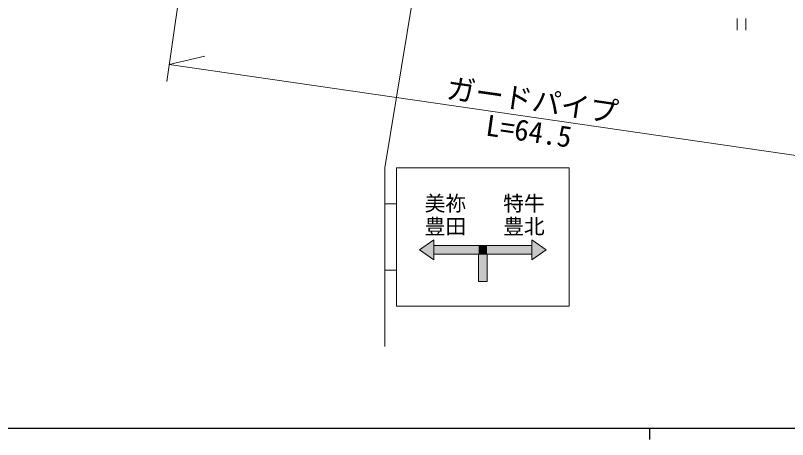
# Model space of a CAD drawing. Units: millimetres, scale not verified. Extents: x 40000 to 680000, y 20000 to 380000.
# Drawn here: x 112936 to 179980, y 204000 to 240822 of the extents above; entities that cross this region are included whole.
import ezdxf
from ezdxf.enums import TextEntityAlignment as Align

# ---------------------------------------------------------------- set-up
doc = ezdxf.new("R2010")
doc.units = ezdxf.units.MM
doc.header["$LTSCALE"] = 1000
for name, color, linetype, lineweight in [('M-BGD', 7, 'Continuous', 13), ('M-STR-HTXT', 7, 'Continuous', 13), ('M-STR-STRC', 7, 'Continuous', 13), ('M-TTL-BAND', 7, 'Continuous', 25)]:
    doc.layers.add(name, color=color, linetype=linetype, lineweight=lineweight)
doc.styles.add('ＭＳ ゴシック', font='')
doc.styles.get('ＭＳ ゴシック').set_extended_font_data('MS Gothic')

msp = doc.modelspace()

# ---------------------------------------------------------------- hatches: boundary and pattern name
at = {"layer": 'M-STR-STRC'}
for points in [[(148020, 220476), (149270, 221351), (149270, 220851), (149270, 220101), (149270, 219601)], [(149270, 221351), (149270, 220851), (149270, 220101), (149270, 219601), (148020, 220476)], [(148020, 220476), (149270, 221351), (149270, 220851), (149270, 220101), (149270, 219601)], [(157770, 220851), (157770, 221351), (159020, 220476), (157770, 219601), (157770, 220101)], [(157770, 220851), (157770, 221351), (159020, 220476), (157770, 219601), (157770, 220101)], [(157770, 220851), (157770, 221351), (159020, 220476), (157770, 219601), (157770, 220101)], [(148020, 220476), (148555, 220851), (149270, 220851), (149270, 220101), (149270, 219601)], [(149270, 220851), (157770, 220851), (157770, 220101), (153895, 220101), (153145, 220101), (149270, 220101)], [(149270, 220851), (153145, 220851), (153145, 220101), (149270, 220101)], [(149270, 220851), (157770, 220851), (157770, 220101), (153895, 220101), (153145, 220101), (149270, 220101)], [(153145, 220851), (153895, 220851), (153895, 220101), (153145, 220101)], [(153895, 220851), (157770, 220851), (157770, 220101), (153895, 220101)], [(153145, 220101), (153895, 220101), (153895, 217726), (153145, 217726)], [(153145, 220101), (153895, 220101), (153895, 217726), (153145, 217726)], [(153145, 220101), (153895, 220101), (153895, 217726), (153145, 217726)]]:
    msp.add_hatch(color=256, dxfattribs=at).paths.add_polyline_path(points)

# ---------------------------------------------------------------- linework, layer by layer
at = {"layer": 'M-BGD'}
for p, q in [((175610, 240548), (175610, 239548)), ((176360, 239548), (176360, 240548))]:
    msp.add_line(p, q, dxfattribs=at)
at = {"layer": 'M-STR-HTXT'}
for p, q in [((154297, 284213), (145020, 227591)), ((133091, 283554), (126067, 235076)), ((126282, 236561), (129378, 237289)), ((188951, 227480), (126282, 236561))]:
    msp.add_line(p, q, dxfattribs=at)
at = {"layer": 'M-STR-STRC'}
for p, q in [((145020, 227591), (145020, 212091)), ((146020, 227591), (146020, 215591)), ((146020, 227591), (161020, 227591)), ((161020, 227591), (161020, 215591)), ((145020, 224466), (146020, 224466)), ((148020, 220476), (149270, 221351)), ((149270, 221351), (149270, 219601)), ((157770, 219601), (157770, 221351)), ((157770, 221351), (159020, 220476)), ((149270, 220851), (157770, 220851)), ((149270, 219601), (148020, 220476)), ((149270, 220101), (157770, 220101)), ((153145, 220101), (153145, 217726)), ((153895, 220101), (153895, 217726)), ((159020, 220476), (157770, 219601)), ((145020, 218716), (146020, 218716)), ((153145, 217726), (153895, 217726)), ((146020, 215591), (161020, 215591))]:
    msp.add_line(p, q, dxfattribs=at)
at = {"layer": 'M-TTL-BAND'}
for p, q in [((40000, 205000), (579000, 205000)), ((168000, 205000), (168000, 204000))]:
    msp.add_line(p, q, dxfattribs=at)

# ---------------------------------------------------------------- texts
at = {"layer": 'M-STR-HTXT', "style": 'ＭＳ ゴシック'}
for s, p in [('ガードパイプ', (157617, 232020)), ('L=64.5', (157310, 229331))]:
    msp.add_text(s, height=1833, rotation=351.755, dxfattribs=at).set_placement(p, align=Align.BOTTOM_CENTER)
at = {"layer": 'M-STR-STRC', "style": 'ＭＳ ゴシック'}
for s, p in [('美祢', (150270, 223451)), ('特牛', (157090, 223451)), ('豊田', (150270, 221451)), ('豊北', (157090, 221451))]:
    msp.add_text(s, height=1320, dxfattribs=at).set_placement(p, align=Align.BOTTOM_CENTER)

doc.saveas('drawing.dxf')
